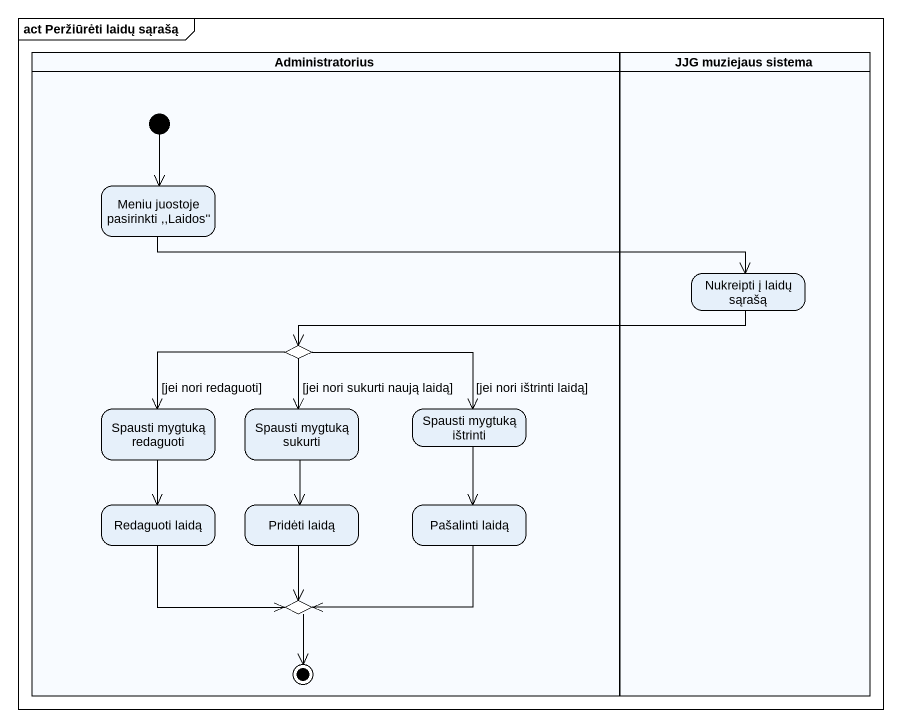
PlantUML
@startuml
mainframe act Peržiūrėti laidų sąrašą
hide empty description
state Administratorius <<partition>> {
  state "Meniu juostoje pasirinkti ,,Laidos''" as Meniu_juostoje_pasirinkti
  state choice1 <<choice>>
  state "Spausti mygtuką redaguoti" as Spausti_mygtuką_redaguoti
  state "Spausti mygtuką sukurti" as Spausti_mygtuką_sukurti
  state "Spausti mygtuką ištrinti" as Spausti_mygtuką_ištrinti
  state "Redaguoti laidą" as Redaguoti_laidą
  state "Pridėti laidą" as Pridėti_laidą
  state "Pašalinti laidą" as Pašalinti_laidą
  state choice2 <<choice>>
  [*] --> Meniu_juostoje_pasirinkti
  choice2 --> [*]
}
state "JJG muziejaus sistema" as JJG_muziejaus_sistema <<partition>> {
  state "Nukreipti į laidų sąrašą" as Nukreipti_į_laidų_sąrašą
}
Meniu_juostoje_pasirinkti -right-> Nukreipti_į_laidų_sąrašą
Nukreipti_į_laidų_sąrašą -left-> choice1
choice1 -left-> Spausti_mygtuką_redaguoti : [jei nori redaguoti]
choice1 --> Spausti_mygtuką_sukurti : [jei nori sukurti naują laidą]
choice1 -right-> Spausti_mygtuką_ištrinti : [jei nori ištrinti laidą]
Spausti_mygtuką_redaguoti --> Redaguoti_laidą
Spausti_mygtuką_sukurti --> Pridėti_laidą
Spausti_mygtuką_ištrinti --> Pašalinti_laidą
Redaguoti_laidą -right-> choice2
Pridėti_laidą --> choice2
Pašalinti_laidą -left-> choice2
@enduml
